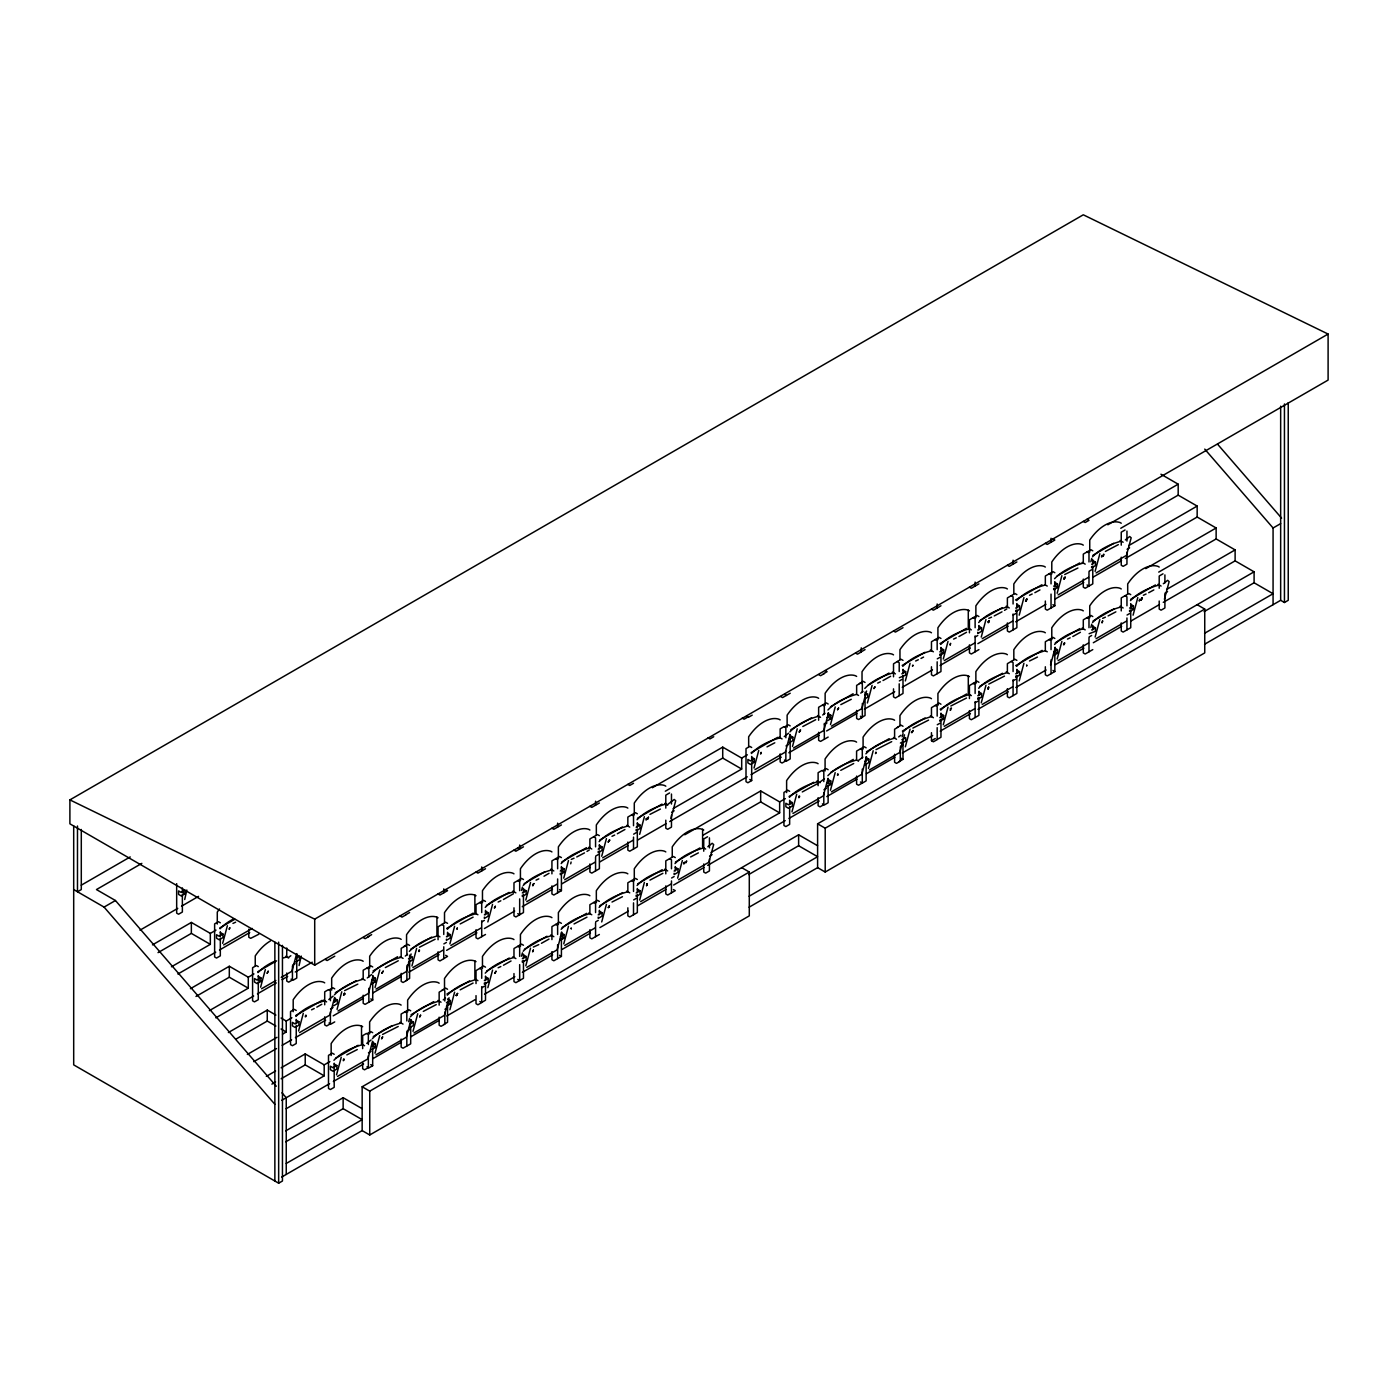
<?xml version="1.0" encoding="UTF-8"?>
<svg xmlns="http://www.w3.org/2000/svg" width="1398" height="1398" viewBox="0 0 1398 1398"><rect width="100%" height="100%" fill="white"/><g stroke="black" fill="none" stroke-linecap="round" stroke-linejoin="round"><path stroke-width="1.5" d="M344.659 993.279L343.838 994.607L344.485 993.227M800.128 730.333L799.062 732.22L800.425 730.927M608.934 906.865C611.031 903.929 606.33 909.679 608.951 906.83M609.161 906.009L608.514 907.582L609.109 906.586M1026.656 599.235L1025.52 601.088L1026.289 600.057M1064.612 643.063L1063.983 644.53M875.795 752.561C876.791 751.303 874.851 755.776 875.777 752.351M647.781 818.844L648.462 817.341M685.736 862.653L686.698 860.923L685.911 862.723M988.543 688.061L987.739 688.969L988.666 687.065M1103.302 556.002L1103.773 554.255M420.623 1015.263L419.592 1017.062L420.588 1015.158M912.772 665.71C911.811 667.51 913.576 663.998 912.632 665.413M950.727 709.52L950.43 710.341M647.239 884.025L646.558 885.528M1102.69 621.062L1102.131 622.722M532.621 951.741L533.372 950.098M950.203 644.985L950.588 643.307L950.151 644.88M186.825 890.019L184.711 899.508M296.673 953.628L291.955 971.226L281.243 977.412M301.217 956.057L299.102 965.546M334.629 997.456L329.911 1015.053L299.539 1032.58M373.091 975.839L368.39 993.436L338.019 1010.964M372.584 1041.283L367.866 1058.88L337.495 1076.408M411.099 953.96L406.399 971.558L376.027 989.085M419.243 951.182C420.047 947.232 418.037 953.506 419.452 950.902M408.688 1021.711L409.579 1018.356M411.047 1019.666L406.329 1037.264L375.975 1054.791M457.286 928.482C456.272 931.19 457.845 926.402 457.163 928.359M449.055 997.788L444.354 1015.385L413.983 1032.912M495.207 906.323L494.385 908.141L495.399 906.306M494.805 973.375L496.063 971.068L494.962 973.288M521.524 890.456L522.433 887.118M521.524 956.197L522.433 952.859M561.839 932.239L557.138 949.836L526.766 967.364M647.816 819.088L648.427 817.148M646.575 885.738L647.326 883.728M670.988 818.372L675.706 800.757L674.238 799.464L667.632 804.497M790.08 734.492L785.361 752.089L755.007 769.616M799.936 730.28L800.635 729.966M828.56 712.875L823.841 730.472L793.47 748.017M828.035 778.319L823.317 795.916L792.963 813.444M866.568 690.996L861.85 708.594L831.478 726.121M874.169 688.532L875.061 686.68L873.698 688.532M866.515 756.702L861.797 774.3L831.426 791.845M902.164 736.868L903.056 733.531M904.523 734.824L899.805 752.421L869.434 769.949M950.308 710.271L950.535 709.433M988.264 688.882L988.631 687.204M1026.045 600.948L1027.076 598.886L1026.167 600.878M1050.545 664.976L1055.263 647.379M1090.859 561.769L1091.751 558.414M1103.267 556.142L1103.669 554.447M1090.859 627.51L1091.751 624.155M1102.008 622.669L1102.568 620.887M1164.412 599.235L1169.13 581.638L1167.662 580.327L1163.311 583.735M988.194 621.778L989.365 620.66M532.935 951.584L533.354 950.063M646.924 884.165L646.977 884.637M1064.437 577.374L1063.668 579.017L1064.437 578.021M1064.227 644.478L1064.594 642.835M534.001 883.588L532.621 884.829L533.966 883.571M267.158 973.218L268.329 971.051L267.175 973.253M646.942 884.113L646.942 884.794M418.893 950.448L418.684 951.234M837.786 774.212C838.975 775.348 836.441 776.1 837.926 773.968M989.312 620.729L988.176 621.813M988.316 688.707L988.403 687.938M608.986 840.967L609.144 840.006M333.161 996.145L328.81 999.553M371.623 974.546L367.29 977.936M371.117 1039.972L366.765 1043.38M788.612 733.199L784.261 736.589M405.298 956.057L407.5 954.38M443.253 999.885L445.455 998.207M822.74 714.99L824.942 713.312M860.749 693.111L862.95 691.433M707.86 846.699L712.194 843.291L713.662 844.584L708.943 862.182L678.589 879.726M1125.355 539.908L1129.706 536.517L1131.174 537.811L1126.456 555.408L1096.084 572.935M824.436 778.738L819.944 782.041M862.898 757.139L858.424 760.442M898.704 736.921L900.906 735.261M288.582 957.35L290.854 955.725M571.1 862.024L570.716 863.824M513.468 893.724L503.472 899.491M586.968 851.417L589.379 849.897M1004.48 610.367L1006.875 608.846M817.603 783.631L802.277 791.95M321.802 1004.271L316.804 1007.154M398.273 960.775L385.341 967.573M435.145 939.229L419.47 947.215M473.101 917.158L460.169 923.956M549.012 873.331L544.014 876.214M624.923 829.503L617.339 833.75M815.733 719.708L802.802 726.506M890.613 676.283L883.029 680.529M966.525 632.28L958.941 636.527M1118.33 544.643L1105.399 551.424M398.22 1026.482L382.528 1034.468M436.228 1004.603L423.297 1011.401M473.101 983.056L460.169 989.854M511.056 960.985L503.472 965.232M549.012 939.072L541.428 943.318M586.968 917.158L574.036 923.956M662.879 873.331L649.948 880.128M853.689 763.535L840.757 770.333M891.697 741.656L876.004 749.643M928.569 720.11L912.877 728.096M966.525 698.021L950.832 706.007M1004.48 676.108L988.788 684.094M1080.392 632.28L1072.808 636.527M69.9 799.883L1083.293 214.803L1328.1 334.052L1328.1 380.081L314.707 965.162L69.9 823.824L69.9 799.883L314.707 919.133L1328.1 334.052M81.259 885.196L130.224 856.922M141.845 863.37L96.462 889.565L115.44 900.522L276.28 1086.229M73.692 889.565L104.064 907.092L115.44 900.522M185.025 893.759L181.233 895.943L178.577 894.405L178.577 890.91L181.233 892.431L185.025 890.246L185.025 893.759L182.369 892.221L182.369 887.94M139.957 930.194L177.756 908.368M181.548 906.184L198.551 896.363M152.469 944.873L191.351 922.435L210.329 933.392L215.991 930.124M158.026 952.632L191.351 933.392L210.329 944.349L210.329 933.392M219.766 927.94L234.881 919.22M227.385 925.738L222.666 943.335M222.981 934.074L219.189 936.258L216.533 934.738L216.533 938.233L219.189 939.771L222.981 937.586L222.981 934.074L220.325 932.536M171.447 966.787L210.329 944.349M223.628 944.926L252.217 928.429M177.895 974.022L215.711 952.195M219.486 950.011L249.735 932.553M258.805 934.248L250.696 938.338L248.792 937.237L248.792 929.198M190.425 988.701L229.307 966.263L248.285 977.219L253.947 973.934M195.982 996.459L229.307 977.219L248.285 988.176L248.285 977.219M257.721 971.767L276.612 960.863M265.34 969.565L260.622 987.163M260.937 977.901L257.145 980.085L254.488 978.548L254.488 982.06L257.145 983.598L260.937 981.413L260.937 977.901L258.281 976.363M295.625 958.469L299.417 956.284L299.417 959.797L295.625 961.981M209.403 1010.614L248.285 988.176M292.566 965.109L295.1 963.641M261.583 988.753L275.878 980.505M215.851 1017.849L253.667 996.023M257.442 993.838L276.35 982.916M282.029 979.649L287.691 976.381M295.258 972.012L312.278 962.191M405.804 914.764L409.597 912.562M485.508 868.752L477.906 873.121L476.019 872.037M523.464 846.839L515.862 851.207L513.975 850.124M561.419 824.925L553.818 829.294L551.93 828.21M599.375 803.011L591.773 807.38L589.886 806.297M633.521 783.282L629.729 785.466L627.842 784.383M713.731 736.729L709.939 738.93L708.052 737.829M747.895 717.017L744.103 719.201L742.198 718.118M865.047 649.616L861.255 651.8L861.255 647.868M903.003 627.702L895.419 632.088L893.514 630.987M940.959 605.788L933.375 610.175L931.47 609.074M978.915 583.875L971.33 588.261L969.426 587.16M1016.87 561.961L1009.286 566.347L1007.381 565.246M367.849 936.835L371.641 934.65M405.804 914.921L402.012 917.123L400.108 916.022M752.211 715.129L748.419 717.314L746.515 716.213M790.22 693.233L782.583 697.585L780.678 696.501M823.3 673.888L827.092 671.687L825.204 670.603M861.255 651.975L857.463 654.159L855.559 653.058M334.769 956.197L327.115 960.548L325.227 959.447M368.932 936.468L365.123 938.67L363.235 937.569M824.383 673.521L820.591 675.706L818.686 674.622M228.381 1032.528L267.263 1010.09L275.895 1015.07M652.359 787.738L722.714 747.126L741.691 758.083L747.371 754.815M1107.828 524.792L1178.182 484.18L1178.182 495.137L1120.777 528.269M235.79 1039.203L267.263 1021.047L275.895 1026.027M665.326 791.216L722.714 758.083L741.691 769.04L741.691 758.083M328.495 989.627L324.703 991.829L324.703 1004.795M783.946 726.68L780.154 728.865L780.154 737.829A63.225 36.505 0 0 0 751.442 753.487M403.9 946.498L407.692 944.314L409.597 945.415M669.59 792.946L665.798 795.147L665.798 808.114M859.351 683.552L863.16 681.35L865.047 682.451M1125.041 529.999L1121.248 532.184L1121.248 545.168M404.983 946.131L401.191 948.333L401.191 957.298A63.225 36.505 0 0 0 372.462 972.938M860.434 683.185L856.642 685.37L856.642 694.334L858.547 695.435M281.068 1018.059L286.241 1021.047L291.902 1017.761M295.677 1015.595L322.117 1000.321M335.345 992.702L356.106 980.697M373.109 970.894L397.644 956.721M410.872 949.085L431.632 937.097M446.748 928.377L473.188 913.104M486.399 905.485L509.064 892.396M524.163 883.676L544.94 871.688M561.926 861.867L586.478 847.695M599.707 840.058L622.355 826.987M637.471 818.267L662.005 804.095M751.145 752.631L777.585 737.375M790.796 729.739L811.574 717.751M830.447 706.846L853.112 693.758M868.21 685.037L888.988 673.05M902.199 665.413L924.864 652.342M939.963 643.604L966.402 628.349M979.631 620.712L1002.279 607.641M1015.507 600.004L1041.947 584.748M1057.045 576.028L1079.71 562.94M1092.921 555.303L1113.699 543.315M303.296 1013.393L298.578 1030.99M454.612 926.262L449.894 943.86M492.568 904.349L487.85 921.946M530.524 882.435L525.805 900.032M568.479 860.539L563.761 878.136M606.435 838.625L601.717 856.223M644.391 816.712L639.672 834.309M758.747 750.429L754.046 768.026M910.063 663.316L905.345 680.913M948.019 641.402L943.3 659M985.974 619.489L981.256 637.086M1023.93 597.575L1019.212 615.172M1061.886 575.661L1057.168 593.259M1099.842 553.748L1095.123 571.345M341.776 991.776L337.058 1009.373M416.656 948.351L411.938 965.948M797.227 728.83L792.509 746.427M872.107 685.387L867.389 702.984M379.784 969.897L375.066 987.495M835.235 706.934L830.517 724.531M298.892 1021.728L295.1 1023.913L292.444 1022.375L292.444 1025.887L295.1 1027.425L298.892 1025.223L298.892 1021.728L296.236 1020.19M754.343 758.764L750.551 760.966L747.895 759.429L747.895 762.941L750.551 764.461L754.343 762.277L754.343 758.764L751.687 757.227M408.461 958.871L412.253 956.686L412.253 960.181L408.461 962.383M446.416 936.8L450.208 934.598L450.208 938.11L446.416 940.295L446.416 939.194M484.372 914.886L488.164 912.684L488.164 916.197L484.372 918.381L484.372 917.123M522.328 892.973L526.12 890.771L526.12 894.283L522.328 896.467L522.328 895.209M560.283 871.059L564.076 868.857L564.076 872.369L560.283 874.571L560.283 873.296M598.222 849.145L602.031 846.961L602.031 850.456L598.222 852.658L598.222 851.382M636.177 827.232L639.987 825.047L639.987 828.542L636.177 830.744L636.177 829.468M865.187 695.19L867.704 693.723L867.704 697.235L865.187 698.685M901.867 673.836L905.659 671.652L905.659 675.147L899.333 677.698M939.823 651.922L943.615 649.738L943.615 653.25L939.823 655.435L939.823 654.159M977.779 630.009L981.571 627.824L981.571 631.337L977.779 633.521L977.779 632.263M1015.734 608.095L1019.526 605.911L1019.526 609.423L1015.734 611.608L1015.734 610.349M1053.69 586.181L1057.482 583.997L1057.482 587.51L1053.69 589.694L1053.69 588.436M1091.646 564.268L1095.438 562.083L1095.438 565.596L1091.646 567.78L1091.646 566.522M333.58 1002.296L337.372 1000.112L337.372 1003.624L333.58 1005.809M371.588 980.417L375.38 978.233L375.38 981.728L371.588 983.93M789.031 739.35L792.823 737.148L792.823 740.66L789.031 742.862M827.039 717.471L830.831 715.269L830.831 718.782L827.039 720.966M247.359 1054.441L276.979 1037.333M282.536 1034.136L286.241 1032.004L286.241 1021.047M673.189 808.586L741.691 769.04M1128.658 545.639L1197.16 506.076L1197.16 517.033L1125.32 558.518M330.522 1008.937L333.056 1007.469M785.973 745.973L788.507 744.522M443.882 943.895L446.416 942.427M481.838 921.824L484.372 920.356M595.705 856.083L598.222 854.615M633.661 834.169L636.177 832.701M671.617 812.255L674.133 810.788M899.333 680.931L901.867 679.48M937.289 658.86L939.823 657.392M975.245 636.946L977.779 635.478M1013.2 615.033L1015.734 613.582M1089.112 571.205L1091.646 569.755M1127.068 549.292L1129.601 547.841M407.01 965.441L409.544 963.973M824.453 724.374L826.987 722.906M412.899 967.538L443.271 950.011M450.855 945.45L481.227 927.923M526.766 901.64L557.138 884.095M564.722 879.726L595.094 862.182M602.678 857.813L633.032 840.268M944.262 660.59L974.633 643.063M982.217 638.676L1012.589 621.149M1058.129 594.849L1088.5 577.322M253.807 1061.676L276.507 1048.57M282.169 1045.302L291.623 1039.85M295.397 1037.666L325.647 1020.208M333.213 1015.839L363.463 998.364M372.917 992.912L401.278 976.538M408.828 972.169L439.077 954.712M446.644 950.343L476.893 932.885M484.442 928.517L514.691 911.059M522.258 906.69L552.507 889.233M561.961 883.763L590.323 867.389M599.777 861.937L628.121 845.563M637.575 840.111L665.937 823.737M669.712 821.552L747.231 776.799M751.006 774.632L781.255 757.157M788.822 752.788L819.071 735.331M826.62 730.962L856.869 713.504M864.436 709.136L894.685 691.678M902.252 687.309L932.483 669.852M940.05 665.483L970.299 648.008M977.866 643.657L1008.115 626.182M1015.664 621.813L1045.914 604.355M1055.368 598.903L1083.73 582.529M1093.184 577.077L1121.545 560.703M751.687 762.731L751.687 780.556L747.895 782.758L746.008 781.657L746.008 748.594L749.8 746.392L751.687 747.493M405.804 980.662L409.597 978.478L409.597 960.636M485.508 934.476L477.906 938.862L476.019 937.778L476.019 929.74M561.419 872.824L561.419 890.666L553.818 895.035L551.93 893.951L551.93 885.913M861.255 717.716L865.047 715.514L865.047 697.689M978.915 649.616L971.33 654.002L969.426 652.901L969.426 644.862M1054.826 587.946L1054.826 605.788L1047.242 610.175L1045.337 609.074L1045.337 601.035M334.716 1021.903L330.924 1024.087L329.019 1023.004M372.724 982.182L372.724 1000.024L365.07 1004.376L363.183 1003.275L363.183 995.236M828.175 737.061L820.539 741.412L818.634 740.328L818.634 732.29M862.339 703.456L862.339 717.349L858.547 719.533L856.642 718.432L856.642 710.411M266.336 1076.355L275.598 1071.008M281.155 1067.81L305.218 1053.917L324.196 1064.874L329.858 1061.589M684.775 834.781L760.669 790.953L779.647 801.91L785.327 798.642M1145.783 568.619L1216.138 527.99L1216.138 538.946L1158.732 572.097M271.894 1084.114L275.598 1081.965M281.155 1078.767L305.218 1064.874L324.196 1075.831L324.196 1064.874M703.281 835.043L760.669 801.91L779.647 812.867L779.647 801.91M366.451 1033.454L362.659 1035.656L362.659 1048.622M476.019 983.58L476.019 970.614L483.603 966.053L485.508 967.154M707.545 836.773L703.736 838.975L703.736 851.207M821.902 770.508L818.11 772.692L818.11 785.676M1162.996 573.827L1159.204 576.011L1159.204 588.261M441.855 990.326L445.647 988.141L447.552 989.242M897.306 727.379L901.116 725.178L903.003 726.278M937.167 716.125L937.167 706.549L935.262 705.466L931.47 707.65L931.47 716.615A63.225 36.505 0 0 0 902.759 732.255M442.939 989.959L439.147 992.161L439.147 1005.127M898.39 727.012L894.598 729.197L894.598 738.161A63.225 36.505 0 0 0 865.886 753.819M335.52 1058.321L358.185 1045.25M373.301 1036.512L392.174 1025.625M411.064 1014.721L433.712 1001.632M446.941 993.995L469.588 980.924M486.591 971.103L509.256 958.032M524.355 949.312L547.02 936.223M562.118 927.503L586.671 913.331M599.882 905.694L622.547 892.623M637.645 883.886L662.198 869.713M675.426 862.094L699.961 847.922M789.101 796.458L813.636 782.286M830.639 772.482L853.304 759.394M866.515 751.757L889.18 738.686M902.392 731.049L925.057 717.96M940.155 709.24L966.595 693.985M979.806 686.348L1002.471 673.259M1015.699 665.64L1042.122 650.367M1055.35 642.748L1079.885 628.576M1093.114 620.939L1113.874 608.951M1130.877 599.13L1155.43 584.958M341.252 1057.22L336.534 1074.817M796.703 794.256L791.984 811.854M454.612 992.178L449.894 1009.775M492.568 970.09L487.85 987.687M530.524 948.176L525.805 965.773M568.479 926.262L563.761 943.86M606.435 904.349L601.717 921.946M644.391 882.435L639.672 900.05M682.346 860.539L677.628 878.136M910.063 729.214L905.345 746.812M948.019 707.143L943.3 724.741M985.974 685.23L981.256 702.827M1023.93 663.316L1019.212 680.913M1061.886 641.402L1057.168 659M1099.842 619.489L1095.123 637.086M1137.797 597.575L1133.079 615.172M379.732 1035.603L375.014 1053.201M417.74 1013.725L413.022 1031.322M835.183 772.64L830.464 790.237M873.191 750.761L868.473 768.358M336.848 1065.556L333.056 1067.74L330.4 1066.202L330.4 1069.715L333.056 1071.252L336.848 1069.051L336.848 1065.556L334.192 1064.018M792.299 802.592L788.507 804.794L785.851 803.256L785.851 806.751L788.507 808.289L792.299 806.104L792.299 802.592L789.643 801.054M484.372 980.627L488.164 978.425L488.164 981.938L484.372 984.122L484.372 983.021M522.328 958.713L526.12 956.512L526.12 960.024L522.328 962.208L522.328 960.95M560.283 936.8L564.076 934.598L564.076 938.11L560.283 940.295L560.283 939.037M598.222 914.886L602.031 912.684L602.031 916.197L598.222 918.381L598.222 917.123M636.177 892.973L639.987 890.771L639.987 894.283L636.177 896.485L636.177 895.209M674.133 871.059L677.943 868.874L677.943 872.369L674.133 874.571L674.133 873.296M939.823 717.663L943.615 715.479L943.615 718.974L939.823 721.176L939.823 720.075M977.779 695.75L981.571 693.565L981.571 697.06L977.779 699.262L977.779 697.986M1015.734 673.836L1019.526 671.652L1019.526 675.147L1015.734 677.348L1015.734 676.073M1053.69 651.922L1057.482 649.738L1057.482 653.25L1053.69 655.435L1053.69 654.159M1091.646 630.009L1095.438 627.824L1095.438 631.337L1089.112 633.713M1129.601 608.095L1133.394 605.911L1133.394 609.423L1129.601 611.608L1129.601 610.349M371.519 1046.123L375.328 1043.939L375.328 1047.451L371.519 1049.636M409.544 1024.245L413.336 1022.06L413.336 1025.555L409.544 1027.757M446.416 1002.698L450.208 1000.514L450.208 1004.009L446.416 1006.21M826.987 783.177L830.779 780.975L830.779 784.488L826.987 786.672M864.995 761.298L868.787 759.097L868.787 762.609L864.995 764.793M901.867 739.752L905.659 737.55L905.659 741.062L901.867 743.247M281.68 1100.366L324.196 1075.831M711.145 852.413L779.647 812.867M900.417 743.072L902.951 741.622L903.003 759.341L899.211 761.543M1166.614 589.467L1235.116 549.903L1235.116 560.86L1163.276 602.346M1273.071 604.687L1273.071 527.99L1280.655 523.621M368.478 1052.764L371.012 1051.296M595.705 921.824L598.222 920.356M633.661 899.91L636.177 898.442M671.617 877.996L674.133 876.529M709.572 856.083L712.089 854.615M823.929 789.8L826.463 788.35M975.245 702.687L977.779 701.219M1013.2 680.774L1015.734 679.306M1089.112 636.946L1091.646 635.478M1127.068 615.033L1129.601 613.582M1165.023 593.119L1167.557 591.669M406.958 1031.147L409.474 1029.697M481.838 987.722L484.372 986.254M937.289 724.758L939.823 723.308M444.966 1009.269L447.482 1007.801M900.417 746.305L902.951 744.854M564.722 945.45L595.094 927.923M640.634 901.64L670.988 884.095M944.262 726.331L974.633 708.803M982.217 704.417L1012.589 686.89M1058.129 660.59L1088.5 643.063M1096.084 638.676L1126.456 621.149M286.101 1108.771L329.579 1083.677M333.353 1081.493L363.602 1064.018M373.056 1058.566L401.418 1042.192M410.872 1036.739L439.217 1020.365M446.783 1015.996L475.145 999.622M484.599 994.17L514.848 976.713M522.398 972.344L552.647 954.886M562.101 949.417L590.463 933.06M599.917 927.59L628.279 911.216M637.715 905.764L666.077 889.39M673.644 885.021L703.893 867.564M707.668 865.379L785.187 820.626M788.961 818.442L819.211 800.984M826.777 796.615L857.009 779.158M866.463 773.706L894.825 757.332M902.392 752.963L932.641 735.505M940.19 731.137L970.439 713.679M978.006 709.31L1008.255 691.835M1015.822 687.484L1046.071 670.009M1055.525 664.557L1083.869 648.183M1093.323 642.731L1121.685 626.356M1131.139 620.904L1159.484 604.53M931.47 732.692L931.47 740.713L935.262 738.528M561.419 938.565L561.419 956.389L553.818 960.775L551.93 959.692L551.93 951.654M599.375 934.476L591.773 938.862L589.886 937.778L589.886 929.74M1054.826 653.687L1054.826 671.529L1047.242 675.916L1045.337 674.815L1045.337 666.776M1092.782 649.616L1085.197 654.002L1083.293 652.901L1083.293 644.862M372.672 1047.888L372.672 1065.73L368.862 1067.915L366.975 1066.831M410.68 1026.01L410.68 1043.852L403.026 1048.203L401.139 1047.102L401.139 1039.063M443.76 1024.489L447.552 1022.305L447.552 1004.463M937.167 739.629L933.375 741.814L931.47 740.713M285.751 1130.86L343.139 1097.71L362.152 1108.684M281.68 1177.064L362.152 1130.598L362.152 1086.77L798.625 834.781L817.603 845.738M749.101 907.197L817.603 867.651L817.603 823.824L1254.093 571.817L1254.093 582.774L1204.097 611.642M362.152 1086.77L369.736 1091.156L749.293 872.037L749.293 915.865L369.736 1134.984L362.152 1130.598M817.603 823.824L825.204 828.21L1204.744 609.074L1204.744 652.901L825.204 872.037L817.603 867.651M285.751 1141.816L343.139 1108.666L362.152 1119.641L286.241 1163.468M748.646 874.589L798.625 845.738L817.603 856.694L749.101 896.24M1204.569 633.294L1273.071 593.731L1254.093 582.774M1204.569 644.251L1280.655 600.319L1284.447 602.503L1288.24 600.319L1288.24 402.694M73.692 825.938L73.692 1064.874L278.656 1183.197L282.448 1181.013L282.448 945.38M1077.91 568.025L1064.699 574.526M1039.955 589.939L1034.852 592.7M1001.999 611.835L994.24 615.924M851.26 699.297L840.81 704.627M774.789 742.792L767.013 746.864M660.415 809.058L649.948 814.387M584.504 852.885L576.745 856.957M357.801 984.14L344.572 990.64M1153.822 589.939L1148.702 592.7M1115.866 611.852L1108.107 615.924M698.371 852.885L690.612 856.957M622.46 896.712L611.992 902.042M357.276 1049.566L346.809 1054.896M920.985 658.441L923.571 657.077M1037.438 657.077L1029.505 660.992M311.562 1009.828L314.218 1008.517M232.959 923.414L235.65 922.173M1029.505 595.251L1032.196 594.01M953.593 639.078L956.284 637.837M915.638 660.992L918.329 659.751M877.682 683.08L880.373 681.822M611.992 836.301L614.701 835.043M1143.354 595.251L1146.063 594.01M536.081 880.128L538.789 878.87M1067.46 639.078L1070.152 637.837M498.125 902.042L500.834 900.784M538.789 944.611L533.337 947.058M498.125 967.783L500.834 966.525M988.788 618.353L991.549 617.165M1102.655 618.353L1105.399 617.165M571.275 859.403L574.036 858.215M1160.934 474.219L1178.182 484.18M1178.182 495.137L1197.16 506.076M1197.16 517.033L1216.138 527.99M1216.138 538.946L1235.116 549.903M1235.116 560.86L1254.093 571.817M1121.248 523.219L1120.113 522.572A34.234 19.764 -60 0 0 1089.741 540.1L1089.741 552.053M1087.085 519.235L1088.99 520.336L1085.197 522.52L1083.293 521.419M1120.113 540.484L1123.136 542.249M1159.204 567.046L1158.068 566.4A34.234 19.764 -60 0 0 1127.697 583.927L1127.697 593.888M1197.16 604.687L1204.744 609.074M1158.068 584.312L1161.091 586.059M1083.293 545.133L1082.157 544.486A34.234 19.764 -60 0 0 1051.785 562.013L1051.785 573.949M1092.782 550.812L1090.877 549.711L1083.293 554.097L1083.293 563.062A63.225 36.505 0 0 0 1054.581 578.702M1087.085 551.913L1088.99 552.996L1088.99 561.961M1092.782 560.546L1095.438 562.083M1052.921 538.946L1054.826 540.047L1047.242 544.434L1045.337 543.333M1082.157 562.398L1085.197 564.145M1121.248 588.96L1120.113 588.313A34.234 19.764 -60 0 0 1089.741 605.841L1089.741 617.776M1130.737 594.639L1128.833 593.538L1121.248 597.925L1121.248 610.909M1125.041 595.74L1126.945 596.824L1126.945 605.788M1130.737 604.373L1133.394 605.911M1133.394 609.423L1130.737 607.885L1130.737 603.604M1087.085 584.976L1088.99 586.059L1088.99 572.184M1120.113 606.225L1123.136 607.973M1045.337 567.046L1044.201 566.4A34.234 19.764 -60 0 0 1013.83 583.927L1013.83 593.87M1054.826 572.726L1052.921 571.625L1045.337 576.011L1045.337 584.976L1047.242 586.059M1049.129 573.827L1051.034 574.91L1051.034 583.875M1054.826 582.459L1057.482 583.997M1057.482 587.51L1054.826 585.972L1054.826 581.69M1083.293 610.874L1082.157 610.21A34.234 19.764 -60 0 0 1051.785 627.754L1051.785 639.69M1092.782 616.553L1090.877 615.452L1083.293 619.838L1083.293 628.803A63.225 36.505 0 0 0 1054.581 644.443M1087.085 617.654L1088.99 618.737L1088.99 627.702M1092.782 626.287L1095.438 627.824M1052.921 604.687L1054.826 605.788M1082.157 628.139L1085.197 629.886M1007.381 588.96L1006.245 588.313A34.234 19.764 -60 0 0 975.874 605.841L975.874 617.776M1016.87 594.639L1014.965 593.538L1007.381 597.925L1007.381 606.889A63.225 36.505 0 0 0 978.67 622.529M1011.173 595.74L1013.078 596.824L1013.078 603.988M1016.87 604.373L1019.526 605.911M1006.245 606.225L1009.286 607.973M1045.337 632.787L1044.201 632.123A34.234 19.764 -60 0 0 1013.83 649.668L1013.83 659.611M1054.826 638.467L1052.921 637.366L1045.337 641.752L1045.337 650.717L1047.242 651.8M1049.129 639.55L1051.034 640.651L1051.034 649.616M1054.826 648.2L1057.482 649.738M1057.482 653.25L1054.826 651.713L1054.826 647.431M937.918 639.69L937.918 627.754A34.234 19.764 -60 0 1 968.29 610.21L969.426 610.874M978.915 616.553L977.027 615.452L969.426 619.838L969.426 632.822M973.218 617.636L975.122 618.737L975.122 627.702M978.915 626.287L981.571 627.824M1052.921 670.428L1054.826 671.529M971.33 629.886L968.29 628.139L968.29 610.21M1007.381 654.701L1006.245 654.037A34.234 19.764 -60 0 0 975.874 671.582L975.874 683.517M1016.87 660.38L1014.965 659.279L1007.381 663.666L1007.381 672.63A63.225 36.505 0 0 0 978.67 688.27M1011.173 661.464L1013.078 662.565L1013.078 671.529M1016.87 670.114L1019.526 671.652M1006.245 671.966L1009.286 673.714M931.47 632.787L930.334 632.123A34.234 19.764 -60 0 0 899.962 649.668L899.962 659.611M940.959 638.467L939.072 637.366L931.47 641.752L931.47 650.717A63.225 36.505 0 0 0 902.759 666.357M935.262 639.55L937.167 640.651L937.167 649.616M940.959 648.2L943.615 649.738M943.615 653.25L940.959 651.713L940.959 647.431M930.334 650.053L933.375 651.8M937.918 705.431L937.918 693.495A34.234 19.764 -60 0 1 968.29 675.95L969.426 676.615M978.915 682.294L977.027 681.193L969.426 685.579L969.426 698.546M973.218 683.377L975.122 684.478L975.122 693.443M978.915 692.027L981.571 693.565M971.33 695.627L968.29 693.88L968.29 675.95M893.514 654.858L892.378 654.212A34.234 19.764 -60 0 0 862.024 671.739L862.024 683.692M903.003 660.38L901.116 659.279L893.514 663.823L893.514 676.807M903.003 670.114L905.659 671.652M892.378 672.123L895.419 673.888M931.47 698.685L930.334 698.039A34.234 19.764 -60 0 0 899.962 715.566L899.962 725.527M940.959 704.208L939.072 703.107L935.262 705.466M940.959 713.941L943.615 715.479M943.615 718.974L940.959 717.454L940.959 713.155M930.334 715.951L933.375 717.716M856.642 676.422L855.506 675.758A34.234 19.764 -60 0 0 825.135 693.286L825.135 705.239M894.598 720.232L893.462 719.586A34.234 19.764 -60 0 0 863.09 737.113L863.09 749.066M860.434 716.248L862.339 717.349M893.462 737.497L896.502 739.262M818.634 698.301L817.498 697.637A34.234 19.764 -60 0 0 787.126 715.164L787.126 727.117M828.175 703.998L826.27 702.897L818.634 707.266L818.634 720.232M822.478 705.099L824.331 706.165L824.331 714.151M828.175 713.749L830.831 715.269M901.116 758.258L903.003 759.341M830.831 718.782L828.175 717.244L828.175 712.963M784.523 694.334L786.427 695.435M817.498 715.566L820.539 717.314M856.59 742.128L855.454 741.464A34.234 19.764 -60 0 0 825.082 758.992L825.082 770.945M866.131 747.825L864.226 746.724L856.59 751.076L856.59 760.04L858.494 761.141M860.434 748.926L862.286 749.992L862.286 757.978M866.131 757.559L868.787 759.097M824.331 739.227L824.331 723.36M780.154 719.9L779.018 719.254A34.234 19.764 -60 0 0 748.664 736.781L748.664 746.742M790.167 725.877L788.262 724.793L784.47 726.977L785.851 727.781L785.851 737.76M790.167 735.628L792.823 737.148M860.434 781.989L862.339 783.09L866.131 780.888L866.131 763.063M779.018 737.165L782.059 738.93M818.11 763.727L816.974 763.081A34.234 19.764 -60 0 0 786.62 780.608L786.62 792.561M828.123 769.704L826.218 768.62L822.426 770.805L823.806 771.609L823.806 781.587M828.123 779.455L830.779 780.975M830.779 784.488L828.123 782.95L828.123 778.669M784.47 760.04L786.375 761.141L790.167 758.957L790.167 734.841M816.974 780.993L820.014 782.758M754.343 762.277L751.687 760.739L751.687 756.458M822.426 803.867L824.331 804.968L828.123 802.767L828.123 784.942M789.643 791.32L787.756 790.22L783.946 792.421L783.946 825.484L785.851 826.585L789.643 824.383L789.643 806.541M749.8 779.472L751.687 780.556M665.798 786.183L664.644 785.519A34.234 19.764 -60 0 0 634.29 803.046L634.29 814.999M664.644 803.448L667.685 805.196M672.246 856.834L672.246 846.873A34.234 19.764 -60 0 1 702.6 829.346L703.736 830.01M741.691 867.651L749.293 872.037M705.641 849.023L702.6 847.275L702.6 829.346M627.842 808.096L626.688 807.432A34.234 19.764 -60 0 0 596.334 824.96L596.334 834.921M637.331 813.758L635.426 812.675L627.842 817.061L627.842 826.008A63.225 36.505 0 0 0 599.113 841.666M631.634 814.859L633.521 815.96L633.521 825.694M637.331 823.509L639.987 825.047M626.688 825.362L629.729 827.109M665.798 851.924L664.644 851.26A34.234 19.764 -60 0 0 634.29 868.787L634.29 880.74M675.286 857.586L673.382 856.502L665.798 860.871L665.798 873.855M669.59 858.687L671.477 859.787L671.477 868.752M675.286 867.337L677.943 868.874M664.644 869.189L667.685 870.937M589.886 830.01L588.733 829.346A34.234 19.764 -60 0 0 558.379 846.873L558.379 858.826M599.375 835.672L597.47 834.589L589.886 838.957L589.886 847.922A63.225 36.505 0 0 0 561.157 863.58M593.678 836.773L595.565 837.874L595.565 846.839M599.375 845.423L602.031 846.961M673.382 889.565L675.286 890.666L667.685 895.035L665.798 893.951L665.798 885.913M588.733 847.275L591.773 849.023M627.842 873.837L626.688 873.173A34.234 19.764 -60 0 0 596.334 890.701L596.334 902.654M637.331 879.499L635.426 878.416L627.842 882.785L627.842 891.749A63.225 36.505 0 0 0 599.113 907.407M631.634 880.6L633.521 881.701L633.521 891.435M637.331 889.25L639.987 890.771M626.688 891.103L629.729 892.85M551.93 851.924L550.795 851.26A34.234 19.764 -60 0 0 520.423 868.787L520.423 880.74M561.419 857.586L559.515 856.502L551.93 860.871L551.93 873.855M555.722 858.687L557.627 859.787L557.627 868.752M561.419 867.337L564.076 868.857M564.076 872.369L561.419 870.832L561.419 866.55M517.767 847.922L519.672 849.023L519.672 845.056M550.795 869.189L553.818 870.937M589.886 895.751L588.733 895.087A34.234 19.764 -60 0 0 558.379 912.614L558.379 924.567M599.375 901.413L597.47 900.329L589.886 904.698L589.886 913.663A63.225 36.505 0 0 0 561.157 929.32M593.678 902.514L595.565 903.615L595.565 912.562M599.375 911.164L602.031 912.684M559.515 889.565L561.419 890.666M588.733 913.016L591.773 914.764M513.975 873.837L512.839 873.173A34.234 19.764 -60 0 0 482.467 890.701L482.467 902.654M523.464 879.499L521.559 878.416L513.975 882.785L513.975 891.749A63.225 36.505 0 0 0 485.246 907.407M517.767 880.6L519.672 881.701L519.672 890.666M523.464 889.25L526.12 890.771M512.839 891.103L515.862 892.85M551.93 917.665L550.795 917.001A34.234 19.764 -60 0 0 520.423 934.528L520.423 946.481M561.419 923.327L559.515 922.243L551.93 926.612L551.93 939.596M555.722 924.428L557.627 925.528L557.627 934.476M561.419 933.078L564.076 934.598M564.076 938.11L561.419 936.573L561.419 932.291M517.767 913.663L519.672 914.764L519.672 898.897M550.795 934.93L553.818 936.677M444.512 922.575L444.512 912.614A34.234 19.764 -60 0 1 474.883 895.087L476.019 895.751M485.508 901.413L483.603 900.329L476.019 904.698L476.019 913.663A63.225 36.505 0 0 0 447.29 929.32M479.811 902.514L481.716 903.615L481.716 912.562M485.508 911.164L488.164 912.684M445.647 889.565L447.552 890.666L439.951 895.035L438.063 893.951M559.515 955.306L561.419 956.389M477.906 914.764L474.883 913.016L474.883 895.087M513.975 939.578L512.839 938.914A34.234 19.764 -60 0 0 482.467 956.442L482.467 968.395M523.464 945.24L521.559 944.157L513.975 948.526L513.975 957.49A63.225 36.505 0 0 0 485.246 973.148M517.767 946.341L519.672 947.442L519.672 956.389M523.464 954.991L526.12 956.512M512.839 956.826L515.862 958.591M406.556 946.638L406.556 934.703A34.234 19.764 -60 0 1 436.927 917.158L438.063 917.822M447.552 923.327L445.647 922.243L438.063 926.787L438.063 939.753M447.552 933.078L450.208 934.598M517.767 979.404L519.672 980.505L519.672 964.637M439.951 936.835L436.927 935.087L436.927 917.158M444.512 990.466L444.512 978.513A34.234 19.764 -60 0 1 474.883 960.985L476.019 961.649M479.811 968.412L481.716 969.513L481.716 978.303M485.508 976.905L488.164 978.425M445.647 955.306L447.552 956.389L439.951 960.95L438.063 959.849L438.063 951.811M477.906 980.662L474.883 978.915L474.883 960.985M401.191 939.369L400.055 938.705A34.234 19.764 -60 0 0 369.684 956.249L369.684 968.185M479.811 1001.475L481.716 1002.576L477.906 1004.778L476.019 1003.677L476.019 995.638M400.055 956.634L403.078 958.381M439.147 983.196L437.993 982.532A34.234 19.764 -60 0 0 407.639 1000.077L407.639 1012.012M447.552 998.976L450.208 1000.514M447.552 1002.488L450.208 1004.009M437.993 1000.461L441.034 1002.209M363.183 961.247L362.03 960.601A34.234 19.764 -60 0 0 331.676 978.128L331.676 990.081M372.724 966.962L370.82 965.861L363.183 970.212L363.183 979.177A63.225 36.505 0 0 0 334.454 994.817M367.027 968.045L368.862 969.111L368.862 977.097M372.724 976.695L375.38 978.233M375.38 981.728L372.724 980.208L372.724 975.926M362.03 978.513L365.07 980.278M401.139 1005.075L399.985 1004.428A34.234 19.764 -60 0 0 369.631 1021.955L369.631 1033.891M410.68 1010.789L408.775 1009.688L401.139 1014.039L401.139 1023.004A63.225 36.505 0 0 0 372.41 1038.644M404.983 1011.872L406.818 1012.938L406.818 1020.924M410.68 1020.523L413.336 1022.06M370.82 998.923L372.724 1000.024M368.862 1002.191L368.862 988.299M285.611 956.302L288.652 958.049M399.985 1022.34L403.026 1024.087M220.325 922.802L218.42 921.701L214.628 923.886L214.628 956.966L216.533 958.049L220.325 955.865L220.325 938.023M324.703 982.864L323.567 982.2A34.234 19.764 -60 0 0 293.196 999.745L293.196 1011.68M334.716 988.84L332.811 987.739L329.019 989.941L330.4 990.728L330.4 1000.706M334.716 998.574L337.372 1000.112M291.064 979.177L292.968 980.278L296.76 978.076L296.76 953.978M323.567 1000.129L326.608 1001.877M331.151 1055.507L331.151 1043.572A34.234 19.764 -60 0 1 361.523 1026.027L362.659 1026.691M258.281 966.63L256.376 965.529L252.584 967.713L252.584 1000.793L254.488 1001.877L258.281 999.692L258.281 981.85M372.672 1032.668L370.767 1031.567L366.975 1033.769L368.356 1034.555L368.356 1044.533M372.672 1042.401L375.328 1043.939M260.937 981.413L258.281 979.876L258.281 975.594M375.328 1047.451L372.672 1045.914L372.672 1041.632M364.546 1045.704L361.523 1043.957L361.523 1026.027M296.236 1010.457L294.331 1009.356L290.539 1011.54L290.539 1044.621L292.444 1045.704L296.236 1043.52L296.236 1025.678M370.767 1064.629L372.672 1065.73M334.192 1054.284L332.287 1053.183L328.495 1055.368L328.495 1088.43L330.4 1089.531L334.192 1087.347L334.192 1063.231M281.068 1029.015L286.241 1032.004M1217.553 444.18L1281.599 518.134M1204.744 449.108L1273.071 527.99M281.977 1092.799L286.241 1097.727L286.241 1174.425M104.064 907.092L274.864 1104.315M1284.447 403.97L1284.447 602.503M1280.655 406.189L1280.655 600.319M1164.901 574.91L1164.901 582.896M1164.901 594.098L1164.901 607.973L1161.091 610.175L1159.204 609.074L1159.204 601.035M1130.737 609.86L1130.737 627.702L1123.136 632.088L1121.248 630.987L1121.248 622.949M1126.945 531.083L1126.945 541.078M1126.945 552.245L1126.945 564.163L1123.136 566.347L1121.248 565.246L1121.248 557.208M1126.945 617.986L1126.945 629.886M1092.782 559.777L1092.782 564.058M1092.782 566.033L1092.782 583.875L1085.197 588.261L1083.293 587.16L1083.293 579.121M1092.782 625.518L1092.782 629.799M1088.99 637.925L1088.99 651.8M1051.034 538.265L1051.034 542.249M1051.034 594.098L1051.034 607.973M1051.034 659.839L1051.034 673.714M1016.87 603.604L1016.87 607.885M1016.87 609.86L1016.87 627.702L1009.286 632.088L1007.381 630.987L1007.381 622.949M1016.87 669.345L1016.87 673.626M1016.87 675.601L1016.87 693.443L1009.286 697.829L1007.381 696.728L1007.381 688.69M1013.078 560.179L1013.078 564.145M1013.078 614.019L1013.078 629.886M1013.078 679.76L1013.078 695.627M978.915 625.518L978.915 629.799M978.915 691.241L978.915 695.54M978.915 697.515L978.915 715.357L971.33 719.743L969.426 718.642L969.426 710.603M975.122 582.092L975.122 586.059M975.122 635.933L975.122 651.8M975.122 701.674L975.122 717.541M940.959 653.687L940.959 671.529L933.375 675.916L931.47 674.815L931.47 666.776M940.959 719.428L940.959 737.27L937.167 739.455L937.167 727.659M937.167 604.006L937.167 607.973M937.167 661.813L937.167 673.714M903.003 669.327L903.003 673.626M903.003 675.601L903.003 693.443L895.419 697.986L893.514 696.886L893.514 688.865M900.295 747.283L900.295 761.176L896.502 763.36L894.598 762.26L894.598 754.238M899.211 671.529L899.211 662.739L897.306 661.464M899.211 683.832L899.211 695.627M866.131 756.79L866.131 761.071M865.047 692.185L865.047 695.697M862.339 684.286L862.339 692.272M862.286 769.162L862.286 783.055L858.494 785.239L856.59 784.156L856.59 776.117M825.204 828.21L825.204 872.037M823.806 792.771L823.806 804.671L820.014 806.856L818.11 805.755L818.11 797.734M798.625 834.781L798.625 845.738M789.643 800.285L789.643 804.566M785.851 750.918L785.851 760.844L782.059 763.028L780.154 761.927L780.154 753.906M760.669 790.953L760.669 801.91M722.714 747.126L722.714 758.083M709.433 837.874L709.433 847.852M709.433 859.036L709.433 870.937L705.641 873.121L703.736 872.037L703.736 863.999M675.286 866.55L675.286 870.832M671.477 794.047L671.477 804.025M671.477 815.209L671.477 827.109L667.685 829.294L665.798 828.21L665.798 820.172M671.477 880.95L671.477 892.85M637.331 822.723L637.331 827.004M637.331 828.997L637.331 846.839L629.729 851.207L627.842 850.124L627.842 842.085M637.331 888.464L637.331 892.745M637.331 894.737L637.331 912.579L629.729 916.948L627.842 915.865L627.842 907.826M633.521 837.122L633.521 849.023M633.521 902.863L633.521 914.764M599.375 844.637L599.375 848.918M599.375 850.91L599.375 868.752L591.773 873.121L589.886 872.037L589.886 863.999M599.375 910.378L599.375 914.659M595.565 801.229L595.565 805.196M595.565 857.044L595.565 870.937M595.565 922.785L595.565 936.677M557.627 823.142L557.627 827.109M557.627 878.958L557.627 892.85M557.627 944.699L557.627 958.591M523.464 888.464L523.464 892.745M523.464 894.737L523.464 912.562L515.862 916.948L513.975 915.865L513.975 907.826M523.464 954.205L523.464 958.486M523.464 960.478L523.464 978.303L515.862 982.689L513.975 981.588L513.975 973.567M485.508 910.378L485.508 914.659M485.508 976.119L485.508 980.4M485.508 982.392L485.508 1000.217L481.716 1002.418L481.716 986.691M481.716 866.97L481.716 870.937M481.716 920.81L481.716 936.677M447.552 932.291L447.552 936.573M444.826 991.06L444.826 1001.038M444.826 1012.222L444.826 1024.122L441.034 1026.324L439.147 1025.223L439.147 1017.185M443.76 888.883L443.76 892.85M443.76 934.476L443.76 925.686L441.855 924.428M443.76 946.795L443.76 958.591M410.68 1019.736L410.68 1024.035M409.597 955.149L409.597 958.661M406.87 947.232L406.87 955.218M406.87 966.42L406.87 980.295L403.078 982.497L401.191 981.396L401.191 973.358M406.818 1032.126L406.818 1046.001M369.736 1091.156L369.736 1134.984M368.356 1055.717L368.356 1067.618L364.546 1069.82L362.659 1068.719L362.659 1062.69M343.139 1097.71L343.139 1108.666M334.716 997.805L334.716 1002.086M330.4 1011.89L330.4 1023.79L326.608 1025.992L324.703 1024.891L324.703 1016.853M314.707 919.133L314.707 965.162M305.218 1053.917L305.218 1064.874M296.236 1019.404L296.236 1023.703M292.444 966.088L292.444 979.963L288.652 982.165L286.747 981.064L286.747 973.025M286.747 948.001L286.747 956.966A63.225 36.505 0 0 0 283.497 957.91M278.656 942.147L278.656 1183.197M274.864 942.13L274.864 1181.013M267.263 1010.09L267.263 1021.047M255.24 965.861L255.24 955.917A34.234 19.764 -60 0 1 270.426 940.959M229.307 966.263L229.307 977.219M220.325 931.767L220.325 936.048M217.284 924.026L217.284 912.09A34.234 19.764 -60 0 1 219.521 908.962M191.351 922.435L191.351 933.392M182.369 894.196L182.369 912.038L178.577 914.222L176.672 913.139L176.672 883.658M81.294 829.468L81.294 889.565L77.484 891.749L77.484 826.008M789.922 731.87A63.225 36.505 0 0 1 818.634 716.213M827.931 709.992A63.225 36.505 0 0 1 856.642 694.334M864.803 688.445A63.225 36.505 0 0 1 893.514 672.788M1016.626 600.616A63.225 36.505 0 0 1 1045.337 584.976M940.714 644.443A63.225 36.505 0 0 1 969.426 628.803M1092.537 556.788A63.225 36.505 0 0 1 1121.248 541.148M1016.626 666.357A63.225 36.505 0 0 1 1045.337 650.717M789.398 797.314A63.225 36.505 0 0 1 818.11 781.657M827.878 775.698A63.225 36.505 0 0 1 856.59 760.04M940.714 710.184A63.225 36.505 0 0 1 969.426 694.544M1092.537 622.529A63.225 36.505 0 0 1 1121.248 606.889M1130.475 600.616A63.225 36.505 0 0 1 1159.204 584.976M220.08 928.779A63.225 36.505 0 0 1 233.606 918.923M258.036 972.606A63.225 36.505 0 0 1 274.358 961.387M523.202 885.493A63.225 36.505 0 0 1 551.93 869.836M295.992 1016.433A63.225 36.505 0 0 1 324.703 1000.793M409.352 951.391A63.225 36.505 0 0 1 438.063 935.751M637.069 819.752A63.225 36.505 0 0 1 665.798 804.095M333.947 1060.261A63.225 36.505 0 0 1 362.659 1044.621M410.418 1016.765A63.225 36.505 0 0 1 439.147 1001.125M447.29 995.219A63.225 36.505 0 0 1 476.019 979.579M637.069 885.493A63.225 36.505 0 0 1 665.798 869.836M523.202 951.234A63.225 36.505 0 0 1 551.93 935.577M675.024 863.58A63.225 36.505 0 0 1 703.736 847.922M382.615 1037.019L381.549 1038.889L382.633 1036.827M1142.323 598.222L1140.89 600.022L1142.323 598.222M609.72 840.146L608.2 841.98L609.72 840.146M1065.189 577.182L1064.297 578.824L1065.189 577.182M837.559 709.695L838.59 708.104L837.559 709.695M533.285 884.986L532.743 885.808L533.32 884.899M571.24 928.814C571.467 928.866 570.943 926.647 571.275 928.726M988.753 622.04C987.442 624.399 989.365 619.821 988.753 622.04M1026.709 665.867C1026.936 665.955 1026.569 663.666 1026.726 665.763M457.6 993.436L456.552 995.586L457.6 993.436M913.069 730.49L912.003 732.639L913.051 730.49M229.779 927.765L229.202 929.39L229.744 927.748M305.69 1015.42C304.082 1019.299 307.752 1014.389 305.603 1015.42M343.646 1059.247C342.073 1063.196 345.656 1058.129 343.558 1059.247M646.383 818.529C644.81 822.496 648.392 817.411 646.313 818.546M684.338 862.356L683.797 864.016L684.304 862.356M761.141 752.456L760.599 754.029L761.106 752.456M799.097 796.283C797.769 800.25 800.949 794.938 799.009 796.301M1101.851 555.583C1100.523 559.549 1103.704 554.22 1101.764 555.583M1139.807 599.41L1139.23 601.035L1139.772 599.393M456.045 995.463L456.849 994.275L456.202 995.324M911.496 732.5L912.3 731.329L911.513 732.43M1141.187 599.707L1141.834 598.029L1141.187 599.707M383.174 971.191L381.846 973.2L383.174 971.191M1063.773 643.727C1062.83 646.907 1065.328 641.612 1063.773 643.727M950.413 708.751L951.514 708.122L950.465 708.716M343.593 995.061L345.026 993.943L343.646 994.957"/></g></svg>
